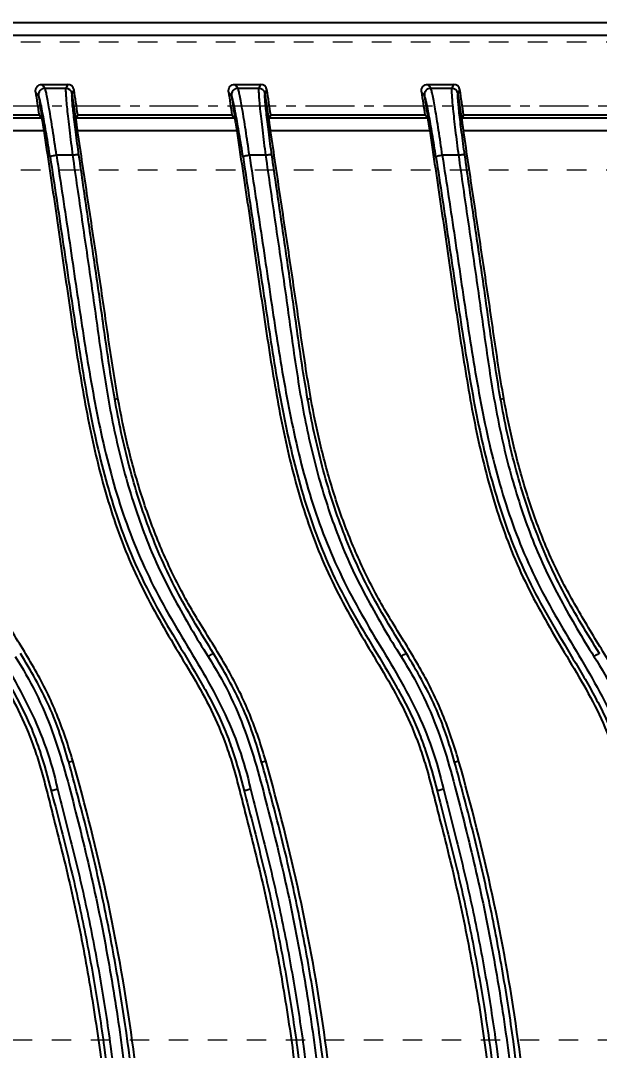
# Model space of a CAD drawing. Header units: millimetres. Extents: x -946 to 3963, y -10008 to 1396.
# Drawn here: x 1777.3 to 1822.5, y -3037.3 to -2956.9 of the extents above; entities that cross this region are included whole.
import ezdxf

# ---------------------------------------------------------------- set-up
doc = ezdxf.new("R2010")
doc.units = ezdxf.units.MM
doc.header["$LTSCALE"] = 16.335
doc.header["$PDMODE"] = 3
doc.header["$PDSIZE"] = 0.3125
doc.linetypes.add('CENTER', pattern=[0.6, 0.375, -0.075, 0.075, -0.075])
doc.linetypes.add('HIDDEN', pattern=[0.2, 0.1, -0.1])
doc.layers.get('0').update_dxf_attribs({"linetype": 'CONTINUOUS'})
doc.layers.get('Defpoints').update_dxf_attribs({"linetype": 'CONTINUOUS'})
doc.layers.add('cool', color=153, linetype='HIDDEN', lineweight=9)
doc.layers.add('DIM', color=3, linetype='CONTINUOUS')
doc.styles.get("Standard").update_dxf_attribs({"font": 'txt', "width": 0.8})
doc.dimstyles.new('11', dxfattribs={"dimtxt": 10, "dimasz": 10, "dimexe": 0, "dimexo": 0, "dimgap": 0, "dimtad": 0, "dimzin": 0, "dimdsep": 46, "dimtxsty": 'Standard', "dimcen": 0, "dimclrd": 4, "dimclre": 4, "dimclrt": 6, "dimazin": 0, "dimtfac": 1, "dimtofl": 0, "dimtmove": 0, "dimatfit": 3, "dimfxl": 0, "dimtolj": 1, "dimtzin": 0, "dimarcsym": 0})

# ---------------------------------------------------------------- blocks, each defined once
blk = doc.blocks.new('02')
at = {"layer": 'cool', "ltscale": 0.932966}
for p, q in [((1262.524, -963.857), (1863.864, -963.857)), ((1262.524, -973.857), (1863.864, -973.857))]:
    blk.add_line(p, q, dxfattribs=at)
at = {"layer": 'cool', "color": 1, "linetype": 'CENTER', "ltscale": 0.621977}
blk.add_line((1248.194, -968.857), (1878.194, -968.857), dxfattribs=at)
blk = doc.blocks.new('*D226')
at = {"layer": 'Defpoints', "color": 0}
for p in [(2028.182, -2873.588), (2028.182, -2910.755), (1773.182, -3072.537)]:
    blk.add_point(p, dxfattribs=at)
at = {"layer": 'DIM', "color": 4, "lineweight": -2}
blk.add_line((2028.182, -2910.755), (2028.182, -2873.588), dxfattribs=at)
at = {"layer": 'DIM', "color": 6, "insert": (2028.182, -2862.388), "char_height": 6, "attachment_point": 5, "rotation": 90}
blk.add_mtext('\\A1;255.00', dxfattribs=at)
blk = doc.blocks.new('*D227')
at = {"layer": 'Defpoints', "color": 0}
for p in [(2039.182, -2912.537), (2096.69, -2912.537), (1773.182, -3072.537)]:
    blk.add_point(p, dxfattribs=at)
at = {"layer": 'DIM', "color": 4, "lineweight": -2}
blk.add_line((2039.182, -2912.537), (2096.69, -2912.537), dxfattribs=at)
at = {"layer": 'DIM', "color": 6, "insert": (2106.69, -2912.537), "char_height": 6, "attachment_point": 5}
blk.add_mtext('\\A1;160.00', dxfattribs=at)
blk = doc.blocks.new('*D228')
at = {"layer": 'Defpoints', "color": 0}
for p in [(2065.111, -2963.537), (2096.69, -2963.537), (1773.182, -3072.537)]:
    blk.add_point(p, dxfattribs=at)
at = {"layer": 'DIM', "color": 4, "lineweight": -2}
blk.add_line((2065.111, -2963.537), (2096.69, -2963.537), dxfattribs=at)
at = {"layer": 'DIM', "color": 6, "insert": (2106.69, -2963.537), "char_height": 6, "attachment_point": 5}
blk.add_mtext('\\A1;109.00', dxfattribs=at)
blk = doc.blocks.new('09')
at = {"layer": 'cool', "ltscale": 0.932966}
blk.add_line((-509.342, -565.519), (-1112.012, -565.519), dxfattribs=at)

msp = doc.modelspace()

# ---------------------------------------------------------------- linework, layer by layer
at = {"color": 7, "linetype": 'Continuous'}
for p, q in [((1742.858, -2957.027), (1919.688, -2957.027)), ((1919.713, -2958.031), (1742.833, -2958.031)), ((1779.193, -2962.16), (1778.956, -2961.855)), ((1778.956, -2961.855), (1780.97, -2961.855)), ((1780.97, -2961.855), (1780.824, -2962.16)), ((1794.268, -2962.16), (1794.031, -2961.855)), ((1794.031, -2961.855), (1796.045, -2961.855)), ((1796.045, -2961.855), (1795.899, -2962.16)), ((1809.106, -2961.855), (1811.12, -2961.855)), ((1809.343, -2962.16), (1809.106, -2961.855)), ((1811.12, -2961.855), (1810.974, -2962.16)), ((1778.46, -2962.431), (1778.697, -2962.736)), ((1779.193, -2962.16), (1780.824, -2962.16)), ((1781.32, -2962.589), (1781.466, -2962.284)), ((1781.607, -2964.527), (1781.32, -2962.589)), ((1793.535, -2962.431), (1793.772, -2962.736)), ((1794.268, -2962.16), (1795.899, -2962.16)), ((1796.395, -2962.589), (1796.541, -2962.284)), ((1796.682, -2964.527), (1796.395, -2962.589)), ((1808.61, -2962.431), (1808.847, -2962.736)), ((1809.343, -2962.16), (1810.974, -2962.16)), ((1811.47, -2962.589), (1811.616, -2962.284)), ((1811.757, -2964.527), (1811.47, -2962.589)), ((1766.559, -2964.476), (1778.923, -2964.476)), ((1766.682, -2964.242), (1778.73, -2964.242)), ((1778.73, -2964.242), (1778.964, -2964.526)), ((1781.757, -2964.242), (1781.607, -2964.527)), ((1781.634, -2964.476), (1793.998, -2964.476)), ((1781.757, -2964.242), (1793.805, -2964.242)), ((1793.805, -2964.242), (1794.039, -2964.526)), ((1796.832, -2964.242), (1796.682, -2964.527)), ((1796.709, -2964.476), (1809.073, -2964.476)), ((1796.832, -2964.242), (1808.88, -2964.242)), ((1808.88, -2964.242), (1809.073, -2964.476)), ((1809.114, -2964.526), (1809.251, -2965.442)), ((1811.907, -2964.242), (1811.757, -2964.527)), ((1811.784, -2964.476), (1824.148, -2964.476)), ((1811.907, -2964.242), (1823.955, -2964.242)), ((1779.107, -2965.48), (1766.674, -2965.48)), ((1794.182, -2965.48), (1781.749, -2965.48)), ((1809.257, -2965.48), (1796.824, -2965.48)), ((1824.332, -2965.48), (1811.899, -2965.48)), ((1781.353, -2967.392), (1780.093, -2967.392)), ((1796.428, -2967.392), (1795.168, -2967.392)), ((1811.503, -2967.392), (1810.243, -2967.392)), ((1784.642, -2986.438), (1784.896, -2986.391)), ((1799.717, -2986.438), (1799.971, -2986.391)), ((1814.792, -2986.438), (1815.046, -2986.391)), ((1781.042, -3014.813), (1781.368, -3014.717)), ((1796.117, -3014.813), (1796.443, -3014.717)), ((1811.192, -3014.813), (1811.518, -3014.717))]:
    msp.add_line(p, q, dxfattribs=at)
for centre, radius, start, end in [((1780.97, -2962.357), 0.502, 8.39382, 90.0061), ((1796.045, -2962.357), 0.502, 8.39382, 90.0061), ((1811.12, -2962.357), 0.502, 8.39382, 90.0061), ((1779.195, -2962.664), 0.503, 90.1384, 188.25555), ((1780.822, -2962.665), 0.503, 8.5979, 89.92974), ((1794.27, -2962.664), 0.503, 90.1384, 188.25555), ((1795.897, -2962.665), 0.503, 8.5979, 89.92974), ((1809.345, -2962.664), 0.503, 90.13839, 188.25551), ((1810.972, -2962.665), 0.503, 8.59791, 89.92975)]:
    msp.add_arc(centre, radius, start, end, dxfattribs=at)
for centre, major_axis, ratio, start_param, end_param in [((3425.961, -2718.459), (-1649.642, 229.679), 0.999338, 0.285537, 0.286637), ((-3430.274, -3740.019), (4145.301, 3254.93), 0.999193, -0.518246, -0.51787), ((3441.036, -2718.459), (-1649.642, 229.679), 0.999338, 0.285537, 0.286637), ((-3415.199, -3740.019), (4145.301, 3254.93), 0.999193, -0.518246, -0.51787), ((3456.111, -2718.459), (-1649.642, 229.679), 0.999338, 0.285537, 0.286637), ((-3400.124, -3740.019), (4145.301, 3254.93), 0.999193, -0.518246, -0.51787)]:
    msp.add_ellipse(centre, major_axis=major_axis, ratio=ratio, start_param=start_param, end_param=end_param, dxfattribs=at)
for points, knots in [([(1778.46, -2962.431), (1778.44, -2962.293), (1778.524, -2961.985), (1778.817, -2961.855), (1778.956, -2961.855)], [0, 0, 0, 0, 0.500032, 1, 1, 1, 1]), ([(1793.535, -2962.431), (1793.515, -2962.293), (1793.599, -2961.985), (1793.892, -2961.855), (1794.031, -2961.855)], [0, 0, 0, 0, 0.500032, 1, 1, 1, 1]), ([(1808.61, -2962.431), (1808.59, -2962.293), (1808.674, -2961.985), (1808.967, -2961.855), (1809.106, -2961.855)], [0, 0, 0, 0, 0.500032, 1, 1, 1, 1]), ([(1779.596, -2967.532), (1779.503, -2966.93), (1779.364, -2966.059), (1779.174, -2964.954), (1779.048, -2964.254), (1778.936, -2963.672), (1778.841, -2963.226), (1778.774, -2962.944), (1778.727, -2962.799), (1778.708, -2962.751), (1778.697, -2962.736)], [0, 0, 0, 0, 0.374346, 0.541579, 0.688692, 0.811283, 0.905616, 0.969097, 0.988672, 1, 1, 1, 1]), ([(1780.093, -2967.392), (1780, -2966.735), (1779.86, -2965.785), (1779.671, -2964.577), (1779.544, -2963.812), (1779.431, -2963.176), (1779.347, -2962.737), (1779.287, -2962.466), (1779.252, -2962.324), (1779.223, -2962.227), (1779.205, -2962.176), (1779.193, -2962.16)], [0, 0, 0, 0, 0.375037, 0.542125, 0.689981, 0.812963, 0.906912, 0.942378, 0.969842, 0.989091, 1, 1, 1, 1]), ([(1780.824, -2962.16), (1780.817, -2962.176), (1780.813, -2962.228), (1780.809, -2962.325), (1780.814, -2962.466), (1780.828, -2962.738), (1780.863, -2963.177), (1780.924, -2963.812), (1781.006, -2964.577), (1781.146, -2965.786), (1781.266, -2966.735), (1781.353, -2967.392)], [0, 0, 0, 0, 0.010152, 0.028743, 0.055653, 0.090648, 0.183938, 0.30654, 0.454493, 0.622306, 1, 1, 1, 1]), ([(1781.85, -2967.384), (1781.764, -2966.784), (1781.644, -2965.916), (1781.504, -2964.811), (1781.422, -2964.111), (1781.36, -2963.528), (1781.322, -2963.083), (1781.305, -2962.801), (1781.309, -2962.654), (1781.314, -2962.606), (1781.32, -2962.589)], [0, 0, 0, 0, 0.376567, 0.544592, 0.692066, 0.814554, 0.908234, 0.970274, 0.989099, 1, 1, 1, 1]), ([(1794.671, -2967.532), (1794.578, -2966.93), (1794.439, -2966.059), (1794.249, -2964.954), (1794.123, -2964.254), (1794.011, -2963.672), (1793.916, -2963.226), (1793.849, -2962.944), (1793.802, -2962.799), (1793.783, -2962.751), (1793.772, -2962.736)], [0, 0, 0, 0, 0.374346, 0.541579, 0.688692, 0.811283, 0.905616, 0.969097, 0.988672, 1, 1, 1, 1]), ([(1795.168, -2967.392), (1795.075, -2966.735), (1794.935, -2965.785), (1794.746, -2964.577), (1794.619, -2963.812), (1794.506, -2963.176), (1794.422, -2962.737), (1794.362, -2962.466), (1794.327, -2962.324), (1794.298, -2962.227), (1794.28, -2962.176), (1794.268, -2962.16)], [0, 0, 0, 0, 0.375037, 0.542125, 0.689981, 0.812963, 0.906912, 0.942378, 0.969842, 0.989091, 1, 1, 1, 1]), ([(1795.899, -2962.16), (1795.892, -2962.176), (1795.888, -2962.228), (1795.884, -2962.325), (1795.889, -2962.466), (1795.903, -2962.738), (1795.938, -2963.177), (1795.999, -2963.812), (1796.081, -2964.577), (1796.221, -2965.786), (1796.341, -2966.735), (1796.428, -2967.392)], [0, 0, 0, 0, 0.010152, 0.028743, 0.055653, 0.090648, 0.183938, 0.30654, 0.454493, 0.622306, 1, 1, 1, 1]), ([(1796.925, -2967.384), (1796.839, -2966.784), (1796.719, -2965.916), (1796.579, -2964.811), (1796.497, -2964.111), (1796.435, -2963.528), (1796.397, -2963.083), (1796.38, -2962.801), (1796.384, -2962.654), (1796.389, -2962.606), (1796.395, -2962.589)], [0, 0, 0, 0, 0.376567, 0.544592, 0.692066, 0.814554, 0.908234, 0.970274, 0.989099, 1, 1, 1, 1]), ([(1809.746, -2967.532), (1809.653, -2966.93), (1809.514, -2966.059), (1809.324, -2964.954), (1809.198, -2964.254), (1809.086, -2963.672), (1808.991, -2963.226), (1808.924, -2962.944), (1808.877, -2962.799), (1808.858, -2962.751), (1808.847, -2962.736)], [0, 0, 0, 0, 0.374343, 0.541575, 0.688688, 0.811279, 0.905613, 0.969096, 0.988671, 1, 1, 1, 1]), ([(1810.243, -2967.392), (1810.15, -2966.735), (1810.01, -2965.785), (1809.821, -2964.577), (1809.694, -2963.812), (1809.581, -2963.176), (1809.497, -2962.737), (1809.437, -2962.466), (1809.402, -2962.324), (1809.373, -2962.227), (1809.355, -2962.176), (1809.343, -2962.16)], [0, 0, 0, 0, 0.375037, 0.542125, 0.689981, 0.812963, 0.906912, 0.942378, 0.969842, 0.989091, 1, 1, 1, 1]), ([(1810.974, -2962.16), (1810.967, -2962.176), (1810.963, -2962.228), (1810.959, -2962.325), (1810.964, -2962.466), (1810.978, -2962.738), (1811.013, -2963.177), (1811.074, -2963.812), (1811.156, -2964.577), (1811.296, -2965.786), (1811.416, -2966.735), (1811.503, -2967.392)], [0, 0, 0, 0, 0.010152, 0.028743, 0.055653, 0.090648, 0.183938, 0.30654, 0.454493, 0.622307, 1, 1, 1, 1]), ([(1812, -2967.384), (1811.914, -2966.784), (1811.794, -2965.916), (1811.654, -2964.811), (1811.572, -2964.111), (1811.51, -2963.528), (1811.472, -2963.083), (1811.455, -2962.801), (1811.459, -2962.654), (1811.464, -2962.606), (1811.47, -2962.589)], [0, 0, 0, 0, 0.376562, 0.544585, 0.692059, 0.814547, 0.908228, 0.970271, 0.989097, 1, 1, 1, 1]), ([(1778.923, -2964.476), (1778.929, -2964.484), (1778.936, -2964.517), (1778.953, -2964.578), (1778.972, -2964.674), (1779.006, -2964.854), (1779.052, -2965.126), (1779.088, -2965.356), (1779.107, -2965.48)], [0, 0, 0, 0, 0.029771, 0.093925, 0.190168, 0.315155, 0.632666, 1, 1, 1, 1]), ([(1781.749, -2965.48), (1781.731, -2965.357), (1781.698, -2965.127), (1781.663, -2964.855), (1781.644, -2964.674), (1781.634, -2964.578), (1781.633, -2964.517), (1781.629, -2964.485), (1781.634, -2964.476)], [0, 0, 0, 0, 0.369649, 0.688583, 0.81354, 0.909073, 0.971911, 1, 1, 1, 1]), ([(1793.998, -2964.476), (1794.004, -2964.484), (1794.011, -2964.517), (1794.028, -2964.578), (1794.047, -2964.674), (1794.081, -2964.854), (1794.127, -2965.126), (1794.163, -2965.356), (1794.182, -2965.48)], [0, 0, 0, 0, 0.029771, 0.093925, 0.190168, 0.315155, 0.632666, 1, 1, 1, 1]), ([(1796.824, -2965.48), (1796.806, -2965.357), (1796.773, -2965.127), (1796.738, -2964.855), (1796.719, -2964.674), (1796.709, -2964.578), (1796.708, -2964.517), (1796.704, -2964.485), (1796.709, -2964.476)], [0, 0, 0, 0, 0.369649, 0.688583, 0.81354, 0.909073, 0.971911, 1, 1, 1, 1]), ([(1809.073, -2964.476), (1809.079, -2964.484), (1809.086, -2964.517), (1809.103, -2964.578), (1809.122, -2964.674), (1809.156, -2964.854), (1809.202, -2965.126), (1809.239, -2965.356), (1809.257, -2965.48)], [0, 0, 0, 0, 0.02975, 0.093838, 0.189958, 0.314763, 0.632424, 1, 1, 1, 1]), ([(1811.899, -2965.48), (1811.881, -2965.357), (1811.848, -2965.127), (1811.813, -2964.855), (1811.794, -2964.674), (1811.784, -2964.578), (1811.783, -2964.517), (1811.779, -2964.485), (1811.784, -2964.476)], [0, 0, 0, 0, 0.369649, 0.688583, 0.81354, 0.909073, 0.971911, 1, 1, 1, 1]), ([(1764.032, -2965.48), (1764.325, -2967.444), (1764.917, -2971.371), (1765.76, -2977.269), (1766.624, -2983.163), (1767.624, -2989.037), (1768.826, -2993.863), (1770.117, -2997.622), (1771.678, -3001.278), (1773.637, -3004.743), (1775.708, -3008.13), (1777.156, -3010.738), (1778.128, -3013.029), (1778.752, -3014.915), (1779.154, -3016.35), (1779.521, -3017.794), (1780.005, -3019.72), (1780.621, -3022.125), (1781.307, -3025.024), (1781.924, -3027.938), (1782.473, -3030.867), (1783.133, -3034.783), (1783.821, -3039.701), (1784.603, -3047.606), (1784.838, -3053.566), (1784.838, -3057.537)], [0, 0, 0, 0, 0.0625, 0.125001, 0.187501, 0.249999, 0.312486, 0.343746, 0.374998, 0.437485, 0.468746, 0.499994, 0.531265, 0.546891, 0.562515, 0.578148, 0.59378, 0.625028, 0.656277, 0.687529, 0.71878, 0.75003, 0.812529, 0.875027, 1, 1, 1, 1]), ([(1779.107, -2965.48), (1779.4, -2967.444), (1779.992, -2971.371), (1780.835, -2977.269), (1781.699, -2983.163), (1782.699, -2989.037), (1783.901, -2993.863), (1785.192, -2997.622), (1786.753, -3001.278), (1788.712, -3004.743), (1790.783, -3008.13), (1792.231, -3010.738), (1793.203, -3013.029), (1793.827, -3014.915), (1794.229, -3016.35), (1794.596, -3017.794), (1795.08, -3019.72), (1795.696, -3022.125), (1796.382, -3025.024), (1796.999, -3027.938), (1797.548, -3030.867), (1798.208, -3034.783), (1798.896, -3039.701), (1799.678, -3047.606), (1799.913, -3053.566), (1799.913, -3057.537)], [0, 0, 0, 0, 0.0625, 0.125001, 0.187501, 0.249999, 0.312486, 0.343746, 0.374998, 0.437485, 0.468746, 0.499994, 0.531265, 0.546891, 0.562515, 0.578148, 0.59378, 0.625028, 0.656277, 0.687529, 0.71878, 0.75003, 0.812529, 0.875027, 1, 1, 1, 1]), ([(1784.896, -2986.391), (1784.587, -2984.656), (1784.201, -2982.04), (1783.699, -2978.552), (1783.179, -2975.066), (1782.524, -2970.709), (1782.008, -2967.223), (1781.749, -2965.48)], [0, 0, 0, 0, 0.249993, 0.375007, 0.500007, 0.75, 1, 1, 1, 1]), ([(1794.182, -2965.48), (1794.475, -2967.444), (1795.067, -2971.371), (1795.91, -2977.269), (1796.774, -2983.163), (1797.774, -2989.037), (1798.976, -2993.863), (1800.267, -2997.622), (1801.828, -3001.278), (1803.787, -3004.743), (1805.858, -3008.13), (1807.306, -3010.738), (1808.278, -3013.029), (1808.902, -3014.915), (1809.304, -3016.35), (1809.671, -3017.794), (1810.155, -3019.72), (1810.771, -3022.125), (1811.457, -3025.024), (1812.074, -3027.938), (1812.623, -3030.867), (1813.283, -3034.783), (1813.971, -3039.701), (1814.753, -3047.606), (1814.988, -3053.566), (1814.988, -3057.537)], [0, 0, 0, 0, 0.0625, 0.125001, 0.187501, 0.249999, 0.312486, 0.343746, 0.374998, 0.437485, 0.468746, 0.499994, 0.531265, 0.546891, 0.562515, 0.578148, 0.59378, 0.625028, 0.656277, 0.687529, 0.71878, 0.75003, 0.812529, 0.875027, 1, 1, 1, 1]), ([(1799.971, -2986.391), (1799.662, -2984.656), (1799.276, -2982.04), (1798.774, -2978.552), (1798.254, -2975.066), (1797.599, -2970.709), (1797.083, -2967.223), (1796.824, -2965.48)], [0, 0, 0, 0, 0.249993, 0.375007, 0.500007, 0.75, 1, 1, 1, 1]), ([(1809.257, -2965.48), (1809.55, -2967.444), (1810.142, -2971.371), (1810.985, -2977.269), (1811.849, -2983.163), (1812.849, -2989.037), (1814.051, -2993.863), (1815.342, -2997.622), (1816.903, -3001.278), (1818.862, -3004.743), (1820.933, -3008.13), (1822.381, -3010.738), (1823.353, -3013.029), (1823.977, -3014.915), (1824.379, -3016.35), (1824.746, -3017.794), (1825.23, -3019.72), (1825.846, -3022.125), (1826.532, -3025.024), (1827.149, -3027.938), (1827.698, -3030.867), (1828.358, -3034.783), (1829.046, -3039.701), (1829.828, -3047.606), (1830.063, -3053.566), (1830.063, -3057.537)], [0, 0, 0, 0, 0.0625, 0.125001, 0.187501, 0.249999, 0.312486, 0.343746, 0.374998, 0.437485, 0.468746, 0.499994, 0.531265, 0.546891, 0.562515, 0.578148, 0.59378, 0.625028, 0.656277, 0.687529, 0.71878, 0.75003, 0.812529, 0.875027, 1, 1, 1, 1]), ([(1815.046, -2986.391), (1814.737, -2984.656), (1814.351, -2982.04), (1813.85, -2978.552), (1813.329, -2975.066), (1812.674, -2970.709), (1812.158, -2967.223), (1811.899, -2965.48)], [0, 0, 0, 0, 0.249993, 0.375006, 0.500007, 0.75, 1, 1, 1, 1]), ([(1764.521, -2967.532), (1764.851, -2969.671), (1765.495, -2973.955), (1766.446, -2980.388), (1767.46, -2986.819), (1768.865, -2993.196), (1770.659, -2998.376), (1772.617, -3002.328), (1774.306, -3005.207), (1775.749, -3007.582), (1776.837, -3009.5), (1777.592, -3010.946), (1778.25, -3012.424), (1778.983, -3014.45), (1779.416, -3016.008), (1779.687, -3017.054)], [0, 0, 0, 0, 0.124113, 0.248438, 0.372918, 0.497386, 0.622517, 0.686027, 0.750068, 0.813847, 0.845375, 0.876538, 0.907362, 0.938077, 1, 1, 1, 1]), ([(1765.018, -2967.392), (1765.342, -2969.539), (1766.002, -2973.833), (1766.928, -2980.287), (1767.961, -2986.733), (1769.373, -2993.12), (1771.202, -2998.277), (1773.153, -3002.184), (1774.794, -3005.019), (1776.498, -3007.816), (1778.072, -3010.694), (1779.344, -3013.723), (1779.935, -3015.832), (1780.176, -3016.898)], [0, 0, 0, 0, 0.124554, 0.249247, 0.374075, 0.49903, 0.624085, 0.68669, 0.749322, 0.811958, 0.874644, 0.937301, 1, 1, 1, 1]), ([(1780.093, -2967.392), (1780.032, -2967.402), (1779.916, -2967.422), (1779.757, -2967.457), (1779.662, -2967.491), (1779.598, -2967.517), (1779.596, -2967.532)], [0, 0, 0, 0, 0.353351, 0.683295, 0.909106, 1, 1, 1, 1]), ([(1779.596, -2967.532), (1779.926, -2969.671), (1780.57, -2973.955), (1781.521, -2980.388), (1782.535, -2986.819), (1783.94, -2993.196), (1785.734, -2998.376), (1787.692, -3002.328), (1789.381, -3005.207), (1790.824, -3007.582), (1791.912, -3009.5), (1792.667, -3010.946), (1793.325, -3012.424), (1794.058, -3014.45), (1794.491, -3016.008), (1794.762, -3017.054)], [0, 0, 0, 0, 0.124113, 0.248438, 0.372918, 0.497386, 0.622517, 0.686027, 0.750068, 0.813847, 0.845375, 0.876538, 0.907362, 0.938077, 1, 1, 1, 1]), ([(1780.093, -2967.392), (1780.417, -2969.539), (1781.077, -2973.833), (1782.003, -2980.287), (1783.036, -2986.733), (1784.448, -2993.12), (1786.277, -2998.277), (1788.228, -3002.184), (1789.869, -3005.019), (1791.573, -3007.816), (1793.147, -3010.694), (1794.419, -3013.723), (1795.01, -3015.832), (1795.251, -3016.898)], [0, 0, 0, 0, 0.124554, 0.249247, 0.374075, 0.49903, 0.624085, 0.68669, 0.749322, 0.811958, 0.874644, 0.937301, 1, 1, 1, 1]), ([(1781.85, -2967.384), (1781.843, -2967.37), (1781.778, -2967.364), (1781.681, -2967.359), (1781.524, -2967.371), (1781.412, -2967.384), (1781.353, -2967.392)], [0, 0, 0, 0, 0.091037, 0.315006, 0.643546, 1, 1, 1, 1]), ([(1781.353, -2967.392), (1781.595, -2969.078), (1782.083, -2972.449), (1782.705, -2976.663), (1783.178, -2980.04), (1783.644, -2983.421), (1784.168, -2986.796), (1784.872, -2990.139), (1785.51, -2992.623), (1786.267, -2995.075), (1787.137, -2997.49), (1788.152, -2999.85), (1789.33, -3002.133), (1790.591, -3004.372), (1791.482, -3005.835), (1791.944, -3006.557)], [0, 0, 0, 0, 0.12462, 0.249353, 0.311759, 0.374191, 0.499128, 0.561647, 0.624186, 0.68676, 0.749379, 0.811989, 0.874638, 0.937324, 1, 1, 1, 1]), ([(1784.645, -2986.437), (1784.367, -2984.859), (1784.013, -2982.479), (1783.573, -2979.301), (1783.12, -2976.121), (1782.536, -2972.15), (1782.078, -2968.972), (1781.849, -2967.384)], [0, 0, 0, 0, 0.249623, 0.374726, 0.499874, 0.75007, 1, 1, 1, 1]), ([(1795.168, -2967.392), (1795.107, -2967.402), (1794.991, -2967.422), (1794.832, -2967.457), (1794.737, -2967.491), (1794.673, -2967.517), (1794.671, -2967.532)], [0, 0, 0, 0, 0.353351, 0.683295, 0.909106, 1, 1, 1, 1]), ([(1794.671, -2967.532), (1795.001, -2969.671), (1795.645, -2973.955), (1796.596, -2980.388), (1797.61, -2986.819), (1799.015, -2993.196), (1800.809, -2998.376), (1802.767, -3002.328), (1804.456, -3005.207), (1805.899, -3007.582), (1806.987, -3009.5), (1807.742, -3010.946), (1808.4, -3012.424), (1809.133, -3014.45), (1809.566, -3016.008), (1809.837, -3017.054)], [0, 0, 0, 0, 0.124113, 0.248438, 0.372918, 0.497386, 0.622517, 0.686027, 0.750068, 0.813847, 0.845375, 0.876538, 0.907362, 0.938077, 1, 1, 1, 1]), ([(1795.168, -2967.392), (1795.492, -2969.539), (1796.152, -2973.833), (1797.078, -2980.287), (1798.111, -2986.733), (1799.523, -2993.12), (1801.352, -2998.277), (1803.303, -3002.184), (1804.944, -3005.019), (1806.648, -3007.816), (1808.222, -3010.694), (1809.494, -3013.723), (1810.085, -3015.832), (1810.326, -3016.898)], [0, 0, 0, 0, 0.124554, 0.249247, 0.374075, 0.49903, 0.624085, 0.68669, 0.749322, 0.811958, 0.874644, 0.937301, 1, 1, 1, 1]), ([(1796.925, -2967.384), (1796.918, -2967.37), (1796.853, -2967.364), (1796.756, -2967.359), (1796.599, -2967.371), (1796.487, -2967.384), (1796.428, -2967.392)], [0, 0, 0, 0, 0.091037, 0.315006, 0.643546, 1, 1, 1, 1]), ([(1796.428, -2967.392), (1796.67, -2969.078), (1797.158, -2972.449), (1797.78, -2976.663), (1798.253, -2980.04), (1798.719, -2983.421), (1799.243, -2986.796), (1799.947, -2990.139), (1800.585, -2992.623), (1801.342, -2995.075), (1802.212, -2997.49), (1803.227, -2999.85), (1804.405, -3002.133), (1805.666, -3004.372), (1806.557, -3005.835), (1807.019, -3006.557)], [0, 0, 0, 0, 0.12462, 0.249353, 0.311759, 0.374191, 0.499128, 0.561647, 0.624186, 0.68676, 0.749379, 0.811989, 0.874638, 0.937324, 1, 1, 1, 1]), ([(1799.72, -2986.437), (1799.442, -2984.859), (1799.088, -2982.479), (1798.648, -2979.301), (1798.195, -2976.121), (1797.611, -2972.15), (1797.153, -2968.972), (1796.924, -2967.384)], [0, 0, 0, 0, 0.249623, 0.374726, 0.499874, 0.75007, 1, 1, 1, 1]), ([(1810.243, -2967.392), (1810.182, -2967.402), (1810.066, -2967.422), (1809.907, -2967.457), (1809.812, -2967.491), (1809.748, -2967.517), (1809.746, -2967.532)], [0, 0, 0, 0, 0.353351, 0.683295, 0.909106, 1, 1, 1, 1]), ([(1809.746, -2967.532), (1810.077, -2969.679), (1810.723, -2973.98), (1811.679, -2980.437), (1812.697, -2986.891), (1814.114, -2993.285), (1815.923, -2998.472), (1817.894, -3002.423), (1819.586, -3005.299), (1821.027, -3007.672), (1822.111, -3009.59), (1822.861, -3011.036), (1823.512, -3012.514), (1824.236, -3014.54), (1824.665, -3016.097), (1824.934, -3017.141)], [0, 0, 0, 0, 0.124362, 0.24895, 0.373699, 0.498343, 0.623492, 0.686922, 0.750827, 0.814442, 0.845877, 0.876935, 0.907654, 0.938272, 1, 1, 1, 1]), ([(1810.243, -2967.392), (1810.567, -2969.543), (1811.229, -2973.844), (1812.157, -2980.309), (1813.191, -2986.766), (1814.611, -2993.164), (1816.449, -2998.327), (1818.408, -3002.238), (1820.054, -3005.077), (1821.761, -3007.879), (1823.33, -3010.765), (1824.597, -3013.803), (1825.185, -3015.917), (1825.424, -3016.985)], [0, 0, 0, 0, 0.124554, 0.249246, 0.374074, 0.49903, 0.624086, 0.68669, 0.749324, 0.811959, 0.874644, 0.937302, 1, 1, 1, 1]), ([(1812, -2967.384), (1811.993, -2967.37), (1811.928, -2967.364), (1811.831, -2967.359), (1811.674, -2967.371), (1811.562, -2967.384), (1811.503, -2967.392)], [0, 0, 0, 0, 0.091037, 0.315006, 0.643546, 1, 1, 1, 1]), ([(1811.503, -2967.392), (1811.745, -2969.078), (1812.233, -2972.449), (1812.855, -2976.663), (1813.328, -2980.04), (1813.794, -2983.421), (1814.318, -2986.796), (1815.022, -2990.139), (1815.66, -2992.623), (1816.417, -2995.075), (1817.287, -2997.49), (1818.302, -2999.85), (1819.48, -3002.133), (1820.741, -3004.372), (1821.632, -3005.835), (1822.094, -3006.557)], [0, 0, 0, 0, 0.12462, 0.249353, 0.311759, 0.374191, 0.499128, 0.561647, 0.624186, 0.68676, 0.749379, 0.811989, 0.874638, 0.937324, 1, 1, 1, 1]), ([(1814.795, -2986.437), (1814.517, -2984.859), (1814.163, -2982.479), (1813.723, -2979.301), (1813.27, -2976.121), (1812.686, -2972.15), (1812.228, -2968.972), (1811.999, -2967.384)], [0, 0, 0, 0, 0.249623, 0.374726, 0.499874, 0.75007, 1, 1, 1, 1]), ([(1781.368, -3014.717), (1781.017, -3013.482), (1780.396, -3011.655), (1779.354, -3009.309), (1778.149, -3007.045), (1776.778, -3004.877), (1775.454, -3002.681), (1774.23, -3000.426), (1772.894, -2997.505), (1771.59, -2993.879), (1770.566, -2990.167), (1770.046, -2987.653), (1769.821, -2986.391)], [0, 0, 0, 0, 0.125078, 0.187598, 0.250004, 0.374923, 0.437417, 0.499911, 0.624947, 0.750014, 0.875034, 1, 1, 1, 1]), ([(1792.366, -3006.337), (1791.438, -3004.793), (1789.528, -3001.753), (1787.326, -2996.828), (1785.695, -2991.707), (1784.955, -2988.199), (1784.645, -2986.437)], [0, 0, 0, 0, 0.251356, 0.500346, 0.750399, 1, 1, 1, 1]), ([(1796.443, -3014.717), (1796.092, -3013.482), (1795.471, -3011.655), (1794.429, -3009.309), (1793.224, -3007.045), (1791.853, -3004.877), (1790.529, -3002.681), (1789.305, -3000.426), (1787.969, -2997.505), (1786.665, -2993.879), (1785.641, -2990.167), (1785.121, -2987.653), (1784.896, -2986.391)], [0, 0, 0, 0, 0.125078, 0.187598, 0.250004, 0.374923, 0.437417, 0.499911, 0.624947, 0.750014, 0.875034, 1, 1, 1, 1]), ([(1807.441, -3006.337), (1806.513, -3004.793), (1804.603, -3001.753), (1802.401, -2996.828), (1800.77, -2991.707), (1800.03, -2988.199), (1799.72, -2986.437)], [0, 0, 0, 0, 0.251356, 0.500346, 0.750399, 1, 1, 1, 1]), ([(1811.518, -3014.717), (1811.167, -3013.482), (1810.546, -3011.655), (1809.504, -3009.309), (1808.299, -3007.045), (1806.928, -3004.877), (1805.604, -3002.681), (1804.38, -3000.426), (1803.044, -2997.505), (1801.74, -2993.879), (1800.716, -2990.167), (1800.196, -2987.653), (1799.971, -2986.391)], [0, 0, 0, 0, 0.125078, 0.187598, 0.250004, 0.374923, 0.437417, 0.499911, 0.624947, 0.750014, 0.875034, 1, 1, 1, 1]), ([(1822.516, -3006.337), (1821.588, -3004.793), (1819.678, -3001.753), (1817.476, -2996.828), (1815.845, -2991.707), (1815.105, -2988.199), (1814.795, -2986.437)], [0, 0, 0, 0, 0.251356, 0.500346, 0.750399, 1, 1, 1, 1]), ([(1826.593, -3014.717), (1826.418, -3014.099), (1826.044, -3012.871), (1825.387, -3011.061), (1824.594, -3009.307), (1823.667, -3007.621), (1822.674, -3005.971), (1821.669, -3004.328), (1820.693, -3002.669), (1819.764, -3000.985), (1818.909, -2999.262), (1817.89, -2996.907), (1816.819, -2993.879), (1815.795, -2990.166), (1815.271, -2987.653), (1815.046, -2986.391)], [0, 0, 0, 0, 0.062555, 0.125101, 0.187497, 0.249911, 0.312472, 0.375079, 0.43762, 0.500069, 0.562475, 0.624937, 0.75002, 0.875059, 1, 1, 1, 1]), ([(1781.048, -3014.812), (1780.837, -3014.07), (1780.394, -3012.588), (1779.549, -3010.418), (1778.479, -3008.344), (1777.692, -3007.003), (1777.291, -3006.337)], [0, 0, 0, 0, 0.248485, 0.498636, 0.749419, 1, 1, 1, 1]), ([(1792.366, -3006.336), (1792.362, -3006.334), (1792.347, -3006.34), (1792.321, -3006.348), (1792.28, -3006.367), (1792.203, -3006.406), (1792.088, -3006.469), (1791.993, -3006.525), (1791.943, -3006.555)], [0, 0, 0, 0, 0.027259, 0.087125, 0.179742, 0.304516, 0.633482, 1, 1, 1, 1]), ([(1796.123, -3014.812), (1795.912, -3014.07), (1795.469, -3012.588), (1794.624, -3010.418), (1793.554, -3008.344), (1792.767, -3007.003), (1792.366, -3006.337)], [0, 0, 0, 0, 0.248485, 0.498636, 0.749419, 1, 1, 1, 1]), ([(1807.441, -3006.336), (1807.437, -3006.334), (1807.422, -3006.34), (1807.396, -3006.348), (1807.355, -3006.367), (1807.278, -3006.406), (1807.163, -3006.469), (1807.068, -3006.525), (1807.018, -3006.555)], [0, 0, 0, 0, 0.027259, 0.087125, 0.179742, 0.304516, 0.633482, 1, 1, 1, 1]), ([(1811.198, -3014.812), (1810.987, -3014.07), (1810.544, -3012.588), (1809.699, -3010.418), (1808.629, -3008.344), (1807.842, -3007.003), (1807.441, -3006.337)], [0, 0, 0, 0, 0.248485, 0.498636, 0.749419, 1, 1, 1, 1]), ([(1822.516, -3006.336), (1822.512, -3006.334), (1822.497, -3006.34), (1822.471, -3006.348), (1822.43, -3006.368), (1822.353, -3006.406), (1822.238, -3006.47), (1822.143, -3006.525), (1822.093, -3006.555)], [0, 0, 0, 0, 0.027259, 0.087125, 0.179742, 0.304516, 0.633482, 1, 1, 1, 1]), ([(1776.869, -3006.557), (1777.453, -3007.476), (1778.532, -3009.375), (1779.81, -3012.392), (1780.779, -3015.517), (1781.867, -3019.739), (1783.153, -3025.037), (1784.39, -3031.465), (1785.36, -3037.94), (1786.289, -3046.621), (1786.567, -3053.172), (1786.566, -3057.537)], [0, 0, 0, 0, 0.062449, 0.124894, 0.18734, 0.249804, 0.374751, 0.499748, 0.624787, 0.749859, 1, 1, 1, 1]), ([(1791.944, -3006.557), (1792.528, -3007.476), (1793.607, -3009.375), (1794.885, -3012.392), (1795.854, -3015.517), (1796.942, -3019.739), (1798.228, -3025.037), (1799.465, -3031.465), (1800.435, -3037.94), (1801.364, -3046.621), (1801.642, -3053.172), (1801.641, -3057.537)], [0, 0, 0, 0, 0.062449, 0.124894, 0.18734, 0.249804, 0.374751, 0.499748, 0.624787, 0.749859, 1, 1, 1, 1]), ([(1807.019, -3006.557), (1807.603, -3007.476), (1808.682, -3009.375), (1809.96, -3012.392), (1810.929, -3015.517), (1812.017, -3019.739), (1813.303, -3025.037), (1814.54, -3031.465), (1815.51, -3037.94), (1816.439, -3046.621), (1816.717, -3053.172), (1816.716, -3057.537)], [0, 0, 0, 0, 0.062449, 0.124894, 0.18734, 0.249804, 0.374751, 0.499748, 0.624787, 0.749859, 1, 1, 1, 1]), ([(1822.094, -3006.557), (1822.678, -3007.476), (1823.757, -3009.375), (1825.035, -3012.392), (1826.004, -3015.517), (1827.092, -3019.739), (1828.378, -3025.037), (1829.615, -3031.465), (1830.585, -3037.94), (1831.514, -3046.621), (1831.792, -3053.172), (1831.791, -3057.537)], [0, 0, 0, 0, 0.062449, 0.124894, 0.18734, 0.249804, 0.374751, 0.499748, 0.624787, 0.749859, 1, 1, 1, 1]), ([(1787.068, -3057.537), (1787.068, -3053.924), (1786.815, -3046.711), (1785.867, -3037.743), (1784.737, -3030.634), (1783.876, -3026.213), (1783.091, -3022.69), (1782.452, -3020.055), (1781.757, -3017.431), (1781.295, -3015.682), (1781.048, -3014.812)], [0, 0, 0, 0, 0.250437, 0.499793, 0.624466, 0.749319, 0.811897, 0.874596, 0.937295, 1, 1, 1, 1]), ([(1787.455, -3057.537), (1787.455, -3053.922), (1787.196, -3046.689), (1786.056, -3035.894), (1784.138, -3025.208), (1782.359, -3018.194), (1781.368, -3014.717)], [0, 0, 0, 0, 0.249985, 0.500003, 0.749998, 1, 1, 1, 1]), ([(1802.143, -3057.537), (1802.143, -3053.924), (1801.89, -3046.711), (1800.942, -3037.743), (1799.812, -3030.634), (1798.951, -3026.213), (1798.166, -3022.69), (1797.527, -3020.055), (1796.832, -3017.431), (1796.37, -3015.682), (1796.123, -3014.812)], [0, 0, 0, 0, 0.250437, 0.499793, 0.624466, 0.749319, 0.811897, 0.874596, 0.937295, 1, 1, 1, 1]), ([(1802.53, -3057.537), (1802.53, -3053.922), (1802.271, -3046.689), (1801.131, -3035.894), (1799.213, -3025.208), (1797.434, -3018.194), (1796.443, -3014.717)], [0, 0, 0, 0, 0.249985, 0.500003, 0.749998, 1, 1, 1, 1]), ([(1817.218, -3057.537), (1817.218, -3053.924), (1816.965, -3046.711), (1816.017, -3037.743), (1814.887, -3030.634), (1814.026, -3026.213), (1813.241, -3022.69), (1812.602, -3020.055), (1811.907, -3017.431), (1811.445, -3015.682), (1811.198, -3014.812)], [0, 0, 0, 0, 0.250437, 0.499793, 0.624466, 0.749319, 0.811897, 0.874596, 0.937295, 1, 1, 1, 1]), ([(1817.605, -3057.537), (1817.605, -3053.922), (1817.346, -3046.689), (1816.206, -3035.894), (1814.288, -3025.208), (1812.509, -3018.194), (1811.518, -3014.717)], [0, 0, 0, 0, 0.249985, 0.500003, 0.749998, 1, 1, 1, 1]), ([(1779.687, -3017.054), (1779.688, -3017.049), (1779.704, -3017.043), (1779.73, -3017.03), (1779.777, -3017.014), (1779.867, -3016.984), (1780.002, -3016.945), (1780.116, -3016.914), (1780.176, -3016.899)], [0, 0, 0, 0, 0.026361, 0.087237, 0.181859, 0.308835, 0.64012, 1, 1, 1, 1]), ([(1779.687, -3017.054), (1780.113, -3018.701), (1780.969, -3021.998), (1782.121, -3026.983), (1783.068, -3032.02), (1784.114, -3038.773), (1784.992, -3047.28), (1785.225, -3054.116), (1785.225, -3057.537)], [0, 0, 0, 0, 0.124595, 0.249346, 0.374492, 0.499652, 0.749592, 1, 1, 1, 1]), ([(1780.172, -3016.899), (1780.599, -3018.55), (1781.457, -3021.856), (1782.611, -3026.859), (1783.561, -3031.916), (1784.611, -3038.697), (1785.491, -3047.238), (1785.726, -3054.103), (1785.726, -3057.537)], [0, 0, 0, 0, 0.124349, 0.249106, 0.374325, 0.499526, 0.749528, 1, 1, 1, 1]), ([(1794.762, -3017.054), (1794.763, -3017.049), (1794.779, -3017.043), (1794.805, -3017.03), (1794.852, -3017.014), (1794.942, -3016.984), (1795.077, -3016.945), (1795.191, -3016.914), (1795.251, -3016.899)], [0, 0, 0, 0, 0.026361, 0.087237, 0.181859, 0.308835, 0.64012, 1, 1, 1, 1]), ([(1794.762, -3017.054), (1795.188, -3018.701), (1796.044, -3021.998), (1797.196, -3026.983), (1798.143, -3032.02), (1799.189, -3038.773), (1800.067, -3047.28), (1800.3, -3054.116), (1800.3, -3057.537)], [0, 0, 0, 0, 0.124595, 0.249346, 0.374492, 0.499652, 0.749592, 1, 1, 1, 1]), ([(1795.247, -3016.899), (1795.674, -3018.55), (1796.532, -3021.856), (1797.686, -3026.859), (1798.636, -3031.916), (1799.686, -3038.697), (1800.566, -3047.238), (1800.801, -3054.103), (1800.801, -3057.537)], [0, 0, 0, 0, 0.124349, 0.249106, 0.374325, 0.499526, 0.749528, 1, 1, 1, 1]), ([(1809.837, -3017.054), (1809.838, -3017.049), (1809.854, -3017.043), (1809.88, -3017.03), (1809.927, -3017.014), (1810.017, -3016.984), (1810.152, -3016.945), (1810.266, -3016.914), (1810.326, -3016.899)], [0, 0, 0, 0, 0.026361, 0.087237, 0.181859, 0.308835, 0.64012, 1, 1, 1, 1]), ([(1809.837, -3017.054), (1810.263, -3018.701), (1811.119, -3021.998), (1812.271, -3026.983), (1813.218, -3032.02), (1814.264, -3038.773), (1815.142, -3047.28), (1815.375, -3054.116), (1815.375, -3057.537)], [0, 0, 0, 0, 0.124595, 0.249346, 0.374492, 0.499652, 0.749592, 1, 1, 1, 1]), ([(1810.322, -3016.899), (1810.749, -3018.55), (1811.607, -3021.856), (1812.761, -3026.859), (1813.711, -3031.916), (1814.761, -3038.697), (1815.641, -3047.238), (1815.876, -3054.103), (1815.876, -3057.537)], [0, 0, 0, 0, 0.124349, 0.249106, 0.374325, 0.499526, 0.749528, 1, 1, 1, 1])]:
    msp.add_open_spline(points, degree=3, knots=knots, dxfattribs=at)
for points in [[(1778.697, -2962.736), (1778.786, -2963.333), (1778.875, -2963.93), (1778.964, -2964.526)], [(1793.772, -2962.736), (1793.861, -2963.333), (1793.95, -2963.93), (1794.039, -2964.526)], [(1808.847, -2962.736), (1808.936, -2963.333), (1809.025, -2963.93), (1809.114, -2964.526)]]:
    msp.add_open_spline(points, degree=3, dxfattribs=at)

# ---------------------------------------------------------------- block references
for name, p in [('02', (209.988, -1994.68)), ('09', (2583.194, -2471.018))]:
    msp.add_blockref(name, p)

# ---------------------------------------------------------------- dimensions: what is measured, and where the dimension line sits
at = {"layer": 'DIM'}
for feature_location, offset, dtype, picture, middle in [((2028.182, -2910.755), (0, 37.167), 1, '*D226', (2028.182, -2862.388)), ((2039.182, -2912.537), (57.508, 0), 0, '*D227', (2106.69, -2912.537)), ((2065.111, -2963.537), (31.578, 0), 0, '*D228', (2106.69, -2963.537))]:
    dim = msp.add_ordinate_dim(feature_location=feature_location, offset=offset, dtype=dtype, origin=(1773.182, -3072.537), dimstyle='11', override={"dimtxt": 6, "dimasz": 2}, dxfattribs=at)
    dim.commit()
    dim.dimension.update_dxf_attribs({"geometry": picture, "text_midpoint": middle})

doc.saveas('drawing.dxf')
